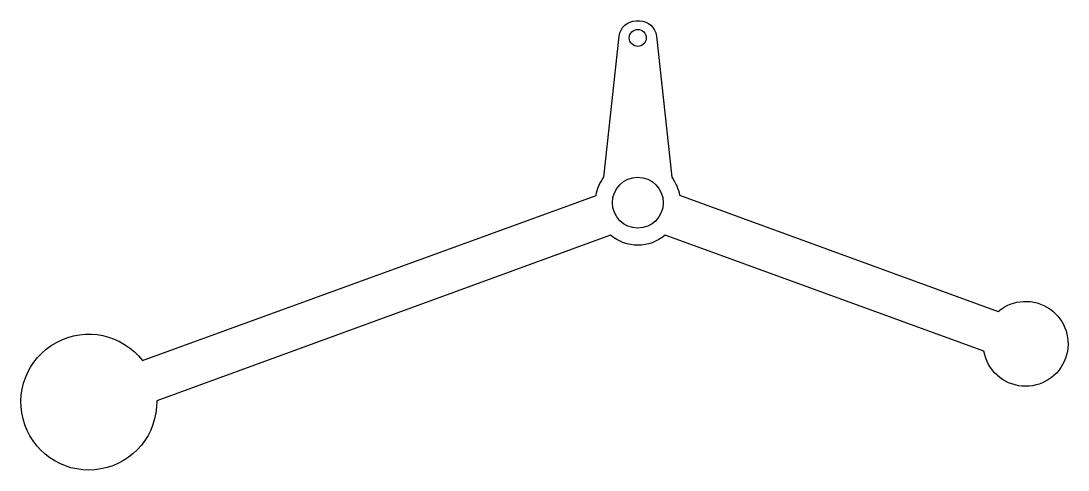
# Model space of a CAD drawing. Header units: millimetres. Extents: x -401 to 216, y -100 to 164.
import ezdxf

# ---------------------------------------------------------------- set-up
doc = ezdxf.new("R2010")
doc.units = ezdxf.units.MM
doc.layers.get('0').update_dxf_attribs({"linetype": 'CONTINUOUS'})

msp = doc.modelspace()

# ---------------------------------------------------------------- linework, layer by layer
msp.add_lwpolyline([(-62.51, 61.23, -0.118175), (-57.88, 71.93), (-48.85, 155, -0.382846), (-38.91, 163.92), (-36.86, 163.92, -0.382846), (-26.92, 155), (-17.89, 71.93, -0.117361), (-13.27, 61.31), (174.55, -7.05, -3.732027), (166.08, -30.57), (-21.78, 37.8, -0.364018), (-53.93, 37.75), (-321.44, -59.62, -6.239385), (-329.75, -36.04)], format="xyb", close=True)
for centre, radius in [((-37.89, 153.92), 5), ((-37.88, 56.93), 15)]:
    msp.add_circle(centre, radius)

doc.saveas('drawing.dxf')
